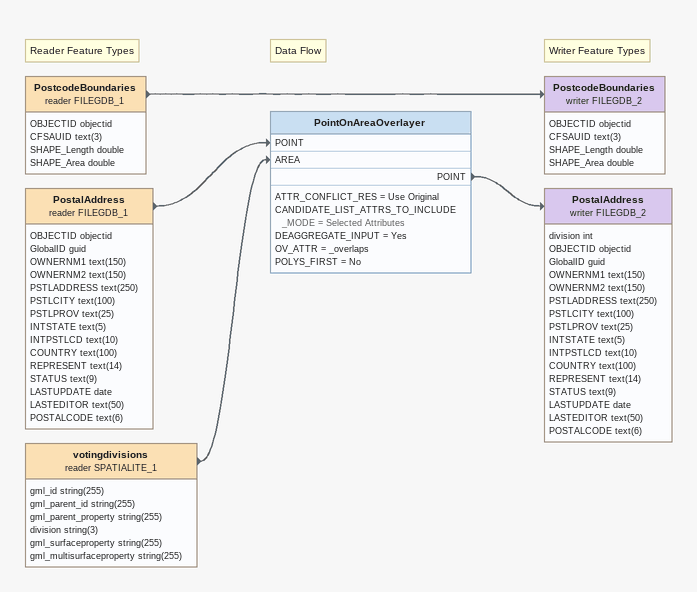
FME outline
Note: Reader Feature Types
PostcodeBoundaries (reader FILEGDB_1)
    attributes: OBJECTID objectid, CFSAUID text(3), SHAPE_Length double, SHAPE_Area double
    -> PostcodeBoundaries (writer FILEGDB_2)
Note: Writer Feature Types
PostcodeBoundaries (writer FILEGDB_2)
    attributes: OBJECTID objectid, CFSAUID text(3), SHAPE_Length double, SHAPE_Area double
PostalAddress (reader FILEGDB_1)
    attributes: OBJECTID objectid, GlobalID guid, OWNERNM1 text(150), OWNERNM2 text(150), PSTLADDRESS text(250), PSTLCITY text(100), PSTLPROV text(25), INTSTATE text(5), INTPSTLCD text(10), COUNTRY text(100), REPRESENT text(14), STATUS text(9), LASTUPDATE date, LASTEDITOR text(50), POSTALCODE text(6)
    -> PointOnAreaOverlayer [POINT]
votingdivisions (reader SPATIALITE_1)
    attributes: gml_id string(255), gml_parent_id string(255), gml_parent_property string(255), division string(3), gml_surfaceproperty string(255), gml_multisurfaceproperty string(255)
    -> PointOnAreaOverlayer [AREA]
Note: Data Flow
PointOnAreaOverlayer
    ATTR_CONFLICT_RES = Use Original
    CANDIDATE_LIST_ATTRS_TO_INCLUDE_MODE = Selected Attributes
    DEAGGREGATE_INPUT = Yes
    OV_ATTR = _overlaps
    POLYS_FIRST = No
    POINT -> PostalAddress (writer FILEGDB_2)
PostalAddress (writer FILEGDB_2)
    attributes: division int, OBJECTID objectid, GlobalID guid, OWNERNM1 text(150), OWNERNM2 text(150), PSTLADDRESS text(250), PSTLCITY text(100), PSTLPROV text(25), INTSTATE text(5), INTPSTLCD text(10), COUNTRY text(100), REPRESENT text(14), STATUS text(9), LASTUPDATE date, LASTEDITOR text(50), POSTALCODE text(6)
